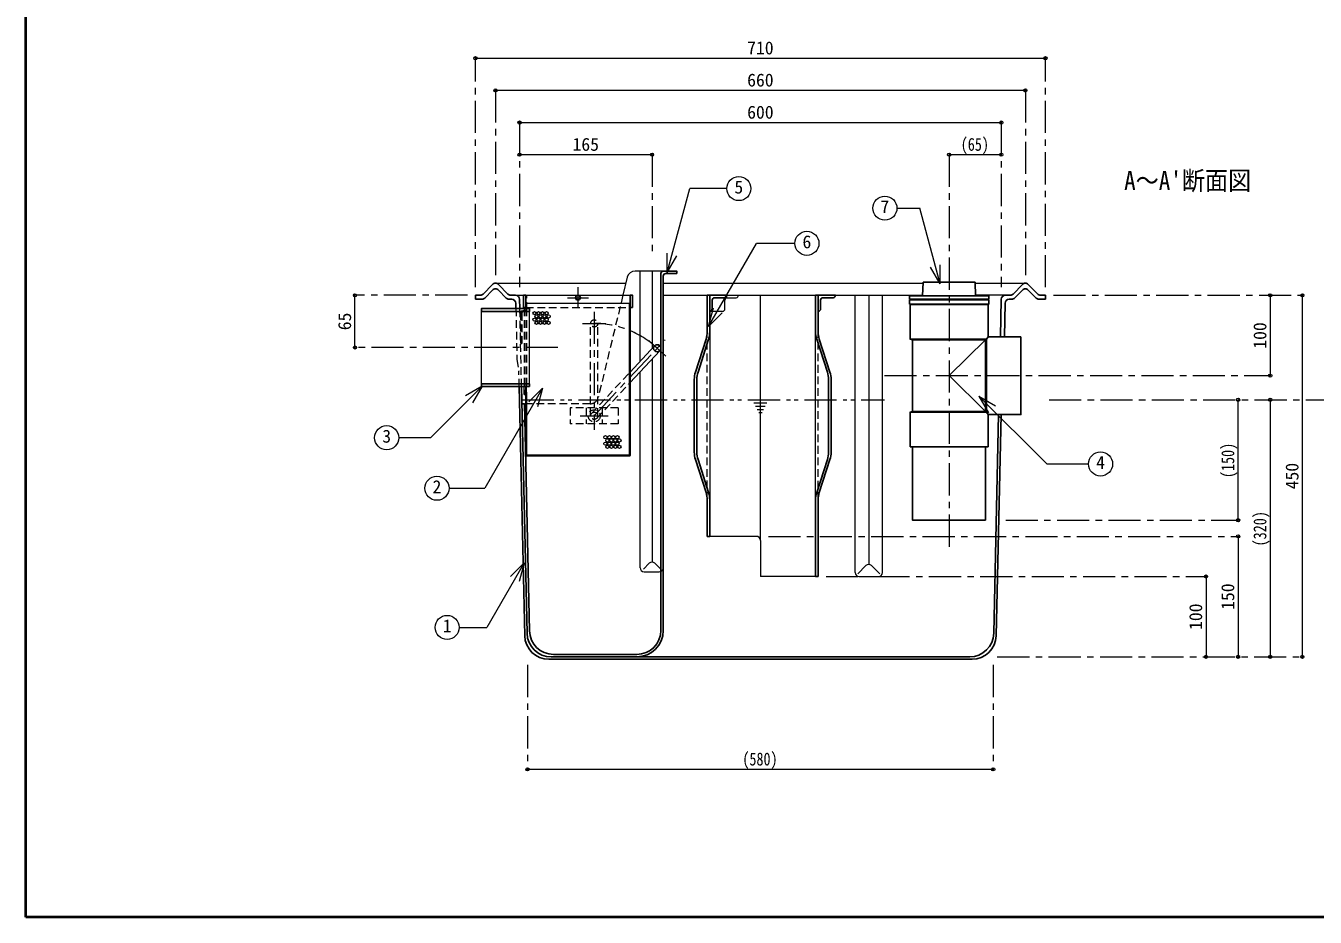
# Model space of a CAD drawing. Units: millimetres at full size, sheet at 1:8. Extents: x -1669 to 1571, y -1130 to 1118.
# Drawn here: x -1669 to -63, y -1130 to -20 of the extents above; entities that cross this region are included whole.
import ezdxf
from ezdxf.enums import TextEntityAlignment as Align

# ---------------------------------------------------------------- set-up
doc = ezdxf.new("R2010")
doc.units = ezdxf.units.MM
doc.header["$LTSCALE"] = 8
doc.header["$PDMODE"] = 32
doc.header["$PDSIZE"] = 4
for name, pattern in [('CHAIN1', [8, 5, -1, 1, -1]), ('DASHED1', [1.8, 1.2, -0.6]), ('DOUBLE_CHAIN1', [8.8, 5, -1, 0.6, -0.6, 0.6, -1])]:
    doc.linetypes.add(name, pattern=pattern)
doc.layers.add('0-0_ﾚｲﾔ1', color=4, linetype='Continuous', lineweight=9)
doc.styles.add('ＭＳ ゴシック', font='')
doc.styles.get('ＭＳ ゴシック').set_extended_font_data('MS Gothic')

msp = doc.modelspace()

# ---------------------------------------------------------------- linework, layer by layer
at = {"layer": '0-0_ﾚｲﾔ1', "color": 1, "lineweight": 40}
for p, q in [((-1668.552, -1129.782), (-1668.552, 1118.218)), ((1571.448, -1129.782), (-1668.552, -1129.782))]:
    msp.add_line(p, q, dxfattribs=at)
at = {"layer": '0-0_ﾚｲﾔ1'}
for p, q in [((-1108.552, -60.782), (-398.552, -60.782)), ((-423.552, -100.782), (-1083.552, -100.782)), ((-1053.552, -140.782), (-453.552, -140.782)), ((-888.552, -180.782), (-1053.552, -180.782)), ((-453.552, -180.782), (-518.552, -180.782)), ((-919.405, -333.426), (-924.825, -355.782)), ((-874.552, -325.782), (-909.687, -325.782)), ((-903.398, -438.001), (-903.398, -325.782)), ((-888.552, -325.782), (-888.552, -422.108)), ((-1083.552, -340.782), (-921.189, -340.782)), ((-874.552, -340.782), (-551.096, -340.782)), ((-486.008, -340.782), (-423.552, -340.782)), ((-1258.552, -420.782), (-1258.552, -355.782)), ((-1058.442, -355.782), (-1048.81, -355.782)), ((-874.552, -355.782), (-819.882, -355.782)), ((-753.552, -660.782), (-753.552, -355.782)), ((-660.061, -355.782), (-551.538, -355.782)), ((-635.552, -700.782), (-635.552, -355.782)), ((-618.552, -355.782), (-618.552, -690.782)), ((-601.552, -700.782), (-601.552, -355.782)), ((-448.662, -355.782), (-485.567, -355.782)), ((-118.552, -355.782), (-118.552, -455.782)), ((-78.552, -805.782), (-78.552, -355.782)), ((-473.052, -411.282), (-518.552, -455.782)), ((-888.552, -435.293), (-888.552, -687.782)), ((-903.398, -694.782), (-903.398, -451.186)), ((-518.552, -455.782), (-473.052, -500.282)), ((-1047.551, -490.782), (-1045.81, -490.782)), ((-158.552, -635.782), (-158.552, -485.782)), ((-118.552, -485.782), (-118.552, -805.782)), ((-158.552, -655.782), (-158.552, -805.782)), ((-899.331, -696.551), (-892.062, -689.221)), ((-877.552, -696.774), (-885.042, -689.221)), ((-898.398, -699.782), (-879.552, -699.782)), ((-632.345, -702.59), (-622.062, -692.221)), ((-630.552, -705.782), (-606.552, -705.782)), ((-604.759, -702.59), (-615.042, -692.221)), ((-198.552, -705.782), (-198.552, -805.782)), ((-463.552, -945.782), (-1043.552, -945.782))]:
    msp.add_line(p, q, dxfattribs=at)
at = {"layer": '0-0_ﾚｲﾔ1', "linetype": 'CHAIN1'}
for p, q in [((-1108.552, -345.782), (-1108.552, -60.782)), ((-398.552, -345.782), (-398.552, -60.782)), ((-1083.552, -100.782), (-1083.552, -330.782)), ((-423.552, -100.782), (-423.552, -330.782)), ((-1053.552, -140.782), (-1053.552, -345.782)), ((-453.552, -140.782), (-453.552, -345.782)), ((-888.552, -180.782), (-888.552, -300.782)), ((-518.552, -180.782), (-518.552, -670.782)), ((-980.81, -345.782), (-980.81, -371.782)), ((-1118.552, -355.782), (-1258.552, -355.782)), ((-993.81, -358.782), (-967.81, -358.782)), ((-388.552, -355.782), (-78.552, -355.782)), ((-960.552, -376.282), (-960.552, -523.282)), ((-975.052, -390.782), (-946.052, -390.782)), ((-960.552, -505.782), (-872.154, -411.145)), ((-871.456, -431.64), (-892.649, -411.844)), ((-1006.028, -420.782), (-1258.552, -420.782)), ((-599.052, -455.782), (-118.552, -455.782)), ((-394.052, -485.782), (21.448, -485.782)), ((-978.052, -505.782), (-943.052, -505.782)), ((-448.052, -635.782), (-158.552, -635.782)), ((-743.552, -655.782), (-158.552, -655.782)), ((-671.693, -705.782), (-198.552, -705.782)), ((-1043.552, -815.782), (-1043.552, -945.782)), ((-463.552, -815.782), (-463.552, -945.782)), ((-458.552, -805.782), (-78.552, -805.782))]:
    msp.add_line(p, q, dxfattribs=at)
at = {"layer": '0-0_ﾚｲﾔ1', "color": 7, "lineweight": 18}
for p, q in [((-869.564, -327.353), (-841.599, -222.984)), ((-795.457, -222.984), (-841.599, -222.984)), ((-583.527, -247.345), (-555.052, -247.345)), ((-529.77, -341.701), (-555.052, -247.345)), ((-869.564, -327.353), (-869.564, -303.353)), ((-818.215, -394.749), (-758.385, -291.121)), ((-710.665, -291.121), (-758.385, -291.121)), ((-869.564, -327.353), (-857.564, -306.569)), ((-529.77, -341.701), (-541.77, -320.916)), ((-529.77, -341.701), (-529.77, -317.701)), ((-1045.81, -355.782), (-915.81, -355.782)), ((-1044.81, -365.782), (-916.81, -365.782)), ((-798.336, -358.782), (-783.867, -358.782)), ((-797.769, -372.782), (-797.769, -361.782)), ((-795.336, -355.782), (-684.938, -355.782)), ((-1101.028, -465.782), (-1101.028, -375.782)), ((-1047.81, -372.282), (-1047.81, -370.782)), ((-1045.81, -372.282), (-1045.81, -370.782)), ((-1041.028, -465.782), (-1041.028, -375.782)), ((-818.215, -394.749), (-812.003, -371.566)), ((-818.215, -394.749), (-801.245, -377.778)), ((-800.769, -375.782), (-816.681, -375.782)), ((-816.681, -401.097), (-816.681, -610.467)), ((-684.938, -610.527), (-684.938, -401.036)), ((-915.81, -451.29), (-885.341, -418.67)), ((-915.81, -464.474), (-878.764, -424.813)), ((-1100.165, -468.774), (-1164.429, -533.037)), ((-1100.165, -468.774), (-1120.95, -480.774)), ((-1100.165, -468.774), (-1112.165, -489.558)), ((-1024.977, -471.378), (-1096.892, -595.94)), ((-1047.81, -474.282), (-1047.81, -469.282)), ((-1045.81, -474.282), (-1045.81, -469.282)), ((-1044.81, -476.282), (-1044.81, -469.282)), ((-1024.977, -471.378), (-1041.947, -488.349)), ((-1024.977, -471.378), (-1031.188, -494.56)), ((-481.345, -481.241), (-460.56, -493.241)), ((-481.345, -481.241), (-469.345, -502.026)), ((-1164.429, -533.037), (-1204.061, -533.037)), ((-1141.416, -595.94), (-1096.892, -595.94)), ((-758.552, -655.782), (-816.681, -655.782)), ((-753.552, -660.782), (-753.552, -705.782)), ((-1047.841, -688.82), (-1094.216, -769.145)), ((-1047.841, -688.82), (-1064.811, -705.79)), ((-1047.841, -688.82), (-1054.052, -712.002)), ((-684.938, -705.782), (-753.552, -705.782)), ((-1128.744, -769.145), (-1094.216, -769.145))]:
    msp.add_line(p, q, dxfattribs=at)
at = {"layer": '0-0_ﾚｲﾔ1', "color": 5, "lineweight": 25}
for p, q in [((-877.552, -328.782), (-877.552, -772.782)), ((-874.552, -331.782), (-874.552, -772.782)), ((-871.552, -328.782), (-857.552, -328.782)), ((-1098.87, -354.28), (-1087.125, -342.284)), ((-1096.912, -359.28), (-1087.125, -349.284)), ((-1068.234, -354.28), (-1079.98, -342.284)), ((-1079.98, -349.284), (-1070.193, -359.28)), ((-551.552, -356.282), (-551.052, -339.282)), ((-486.052, -339.282), (-551.052, -339.282)), ((-485.552, -356.282), (-486.052, -339.282)), ((-438.87, -354.28), (-427.125, -342.284)), ((-427.125, -349.284), (-436.912, -359.28)), ((-408.234, -354.28), (-419.98, -342.284)), ((-410.193, -359.28), (-419.98, -349.284)), ((-1102.443, -355.782), (-1108.552, -355.782)), ((-1108.552, -355.782), (-1108.552, -360.782)), ((-1100.485, -360.782), (-1108.552, -360.782)), ((-1063.332, -360.782), (-1066.62, -360.782)), ((-1064.662, -355.782), (-1058.442, -355.782)), ((-1058.334, -365.671), (-1058.187, -372.282)), ((-1053.186, -372.282), (-1053.444, -360.671)), ((-1048.81, -355.782), (-1045.81, -355.782)), ((-1048.81, -355.782), (-1048.81, -370.782)), ((-1045.81, -370.782), (-1045.81, -355.782)), ((-916.81, -365.782), (-915.81, -365.782)), ((-916.81, -554.282), (-916.81, -365.782)), ((-915.81, -554.782), (-915.81, -355.782)), ((-819.882, -401.097), (-819.882, -355.782)), ((-795.336, -355.782), (-819.882, -355.782)), ((-816.681, -355.782), (-816.681, -401.097)), ((-813.681, -361.782), (-813.681, -372.782)), ((-810.681, -358.782), (-798.336, -358.782)), ((-684.938, -401.036), (-684.938, -355.782)), ((-660.061, -355.782), (-684.938, -355.782)), ((-681.693, -401.036), (-681.693, -355.782)), ((-678.693, -361.782), (-678.693, -372.782)), ((-675.693, -358.782), (-663.061, -358.782)), ((-568.052, -356.282), (-568.052, -360.782)), ((-469.052, -356.282), (-568.052, -356.282)), ((-568.052, -360.782), (-469.052, -360.782)), ((-568.052, -361.282), (-469.052, -361.282)), ((-568.052, -366.782), (-568.052, -361.282)), ((-567.052, -410.282), (-567.052, -367.282)), ((-567.052, -367.282), (-470.052, -367.282)), ((-470.052, -407.282), (-470.052, -367.282)), ((-469.052, -356.282), (-469.052, -360.782)), ((-454.697, -407.282), (-453.661, -360.671)), ((-448.771, -365.671), (-449.695, -407.282)), ((-448.662, -355.782), (-442.443, -355.782)), ((-443.772, -360.782), (-440.485, -360.782)), ((-406.62, -360.782), (-398.552, -360.782)), ((-404.662, -355.782), (-398.552, -355.782)), ((-398.552, -355.782), (-398.552, -360.782)), ((-1041.028, -375.782), (-1101.028, -375.782)), ((-1048.81, -370.782), (-1045.81, -370.782)), ((-1041.028, -372.282), (-1041.028, -375.782)), ((-915.81, -370.782), (-912.81, -370.782)), ((-821.311, -410.244), (-834.462, -451.32)), ((-818.109, -410.244), (-831.26, -451.32)), ((-683.473, -410.296), (-670.178, -451.268)), ((-680.228, -410.296), (-666.933, -451.268)), ((-564.052, -411.282), (-564.052, -500.282)), ((-473.052, -411.282), (-472.052, -410.282)), ((-429.052, -407.282), (-470.052, -407.282)), ((-835.891, -460.467), (-835.891, -551.097)), ((-832.689, -460.467), (-832.689, -551.097)), ((-668.714, -460.527), (-668.714, -551.036)), ((-665.469, -460.527), (-665.469, -551.036)), ((-1041.028, -465.782), (-1101.028, -465.782)), ((-1101.028, -465.782), (-1101.028, -469.282)), ((-1041.028, -469.282), (-1101.028, -469.282)), ((-1047.138, -779.448), (-1054.031, -469.282)), ((-1044.204, -776.448), (-1051.03, -469.282)), ((-1047.81, -479.282), (-1047.81, -474.282)), ((-1045.81, -474.282), (-1047.81, -474.282)), ((-1045.81, -479.282), (-1047.81, -479.282)), ((-1045.81, -554.782), (-1045.81, -474.282)), ((-1044.81, -476.282), (-1045.81, -476.282)), ((-1044.81, -554.282), (-1044.81, -476.282)), ((-1041.028, -465.782), (-1041.028, -469.282)), ((-567.052, -501.282), (-472.052, -501.282)), ((-564.052, -500.282), (-473.052, -500.282)), ((-473.052, -500.282), (-472.052, -501.282)), ((-470.052, -504.282), (-472.052, -501.282)), ((-470.052, -504.282), (-470.052, -544.282)), ((-462.9, -776.448), (-456.852, -504.282)), ((-459.966, -779.448), (-453.851, -504.282)), ((-567.052, -544.282), (-470.052, -544.282)), ((-473.052, -544.282), (-473.052, -635.782)), ((-916.81, -555.782), (-1044.81, -555.782)), ((-917.31, -554.782), (-1044.31, -554.782)), ((-821.311, -601.32), (-834.462, -560.244)), ((-818.109, -601.32), (-831.26, -560.244)), ((-683.473, -601.268), (-670.178, -560.296)), ((-680.228, -601.268), (-666.933, -560.296)), ((-819.882, -610.467), (-819.882, -655.782)), ((-816.681, -610.467), (-816.681, -655.782)), ((-684.938, -705.782), (-684.938, -610.527)), ((-681.693, -610.527), (-681.693, -705.782)), ((-816.681, -655.782), (-819.882, -655.782)), ((-684.938, -705.782), (-681.693, -705.782)), ((-907.552, -802.782), (-1011.277, -802.782)), ((-1017.146, -808.782), (-489.959, -808.782)), ((-492.893, -805.782), (-1014.146, -805.782))]:
    msp.add_line(p, q, dxfattribs=at)
at = {"layer": '0-0_ﾚｲﾔ1', "linetype": 'DASHED1'}
for p, q in [((-1044.31, -373.896), (-1044.31, -355.782)), ((-924.825, -355.782), (-955.699, -483.138)), ((-1058.187, -372.282), (-1056.776, -435.782)), ((-1051.03, -469.282), (-1053.186, -372.282)), ((-1046.197, -374.383), (-1051.058, -375.512)), ((-1050.719, -377.768), (-1050.719, -415.782)), ((-1045.857, -375.844), (-1049.945, -376.794)), ((-1047.81, -372.282), (-1047.81, -469.282)), ((-1045.81, -370.782), (-915.81, -370.782)), ((-1045.81, -372.282), (-1045.81, -469.282)), ((-1044.81, -372.282), (-1044.81, -469.282)), ((-965.052, -505.782), (-965.052, -390.782)), ((-956.052, -505.782), (-956.052, -390.782)), ((-819.882, -610.467), (-819.882, -401.097)), ((-681.693, -610.527), (-681.693, -401.036)), ((-1056.776, -435.782), (-1054.455, -450.206)), ((-1054.031, -469.282), (-1054.455, -450.206)), ((-963.841, -502.71), (-915.81, -451.29)), ((-957.264, -508.854), (-915.81, -464.474)), ((-965.418, -490.782), (-1045.81, -490.782)), ((-930.552, -495.782), (-990.552, -495.782)), ((-990.552, -495.782), (-990.552, -515.782)), ((-970.552, -495.782), (-970.552, -515.782)), ((-950.552, -495.782), (-950.552, -515.782)), ((-930.552, -495.782), (-930.552, -515.782)), ((-930.552, -515.782), (-990.552, -515.782))]:
    msp.add_line(p, q, dxfattribs=at)
at = {"layer": '0-0_ﾚｲﾔ1', "linetype": 'DOUBLE_CHAIN1'}
for p, q in [((-1050.663, -485.782), (-599.052, -485.782)), ((-761.552, -489.782), (-745.552, -489.782)), ((-759.552, -493.782), (-747.552, -493.782)), ((-757.552, -497.782), (-749.552, -497.782)), ((-755.552, -501.782), (-751.552, -501.782))]:
    msp.add_line(p, q, dxfattribs=at)
at = {"layer": '0-0_ﾚｲﾔ1', "color": 5, "lineweight": 25}
for points in [[(-874.552, -325.782), (-857.552, -325.782), (-857.552, -328.782)], [(-915.81, -355.782), (-912.81, -355.782), (-912.81, -370.782)], [(-568.052, -366.782), (-469.052, -366.782), (-469.052, -361.282)], [(-1041.028, -372.282), (-1101.028, -372.282), (-1101.028, -375.782)], [(-564.052, -411.282), (-567.052, -410.282), (-472.052, -410.282)], [(-564.052, -411.282), (-473.052, -411.282), (-473.052, -500.282)], [(-470.052, -407.282), (-472.052, -410.282), (-472.052, -501.282)], [(-429.052, -407.282), (-429.052, -504.282), (-470.052, -504.282)], [(-1041.27, -773.448), (-1047.551, -490.782), (-1050.552, -490.782)], [(-564.052, -500.282), (-567.052, -501.282), (-567.052, -544.282)], [(-564.052, -544.282), (-564.052, -635.782), (-473.052, -635.782)]]:
    msp.add_lwpolyline(points, dxfattribs=at)
at = {"layer": '0-0_ﾚｲﾔ1', "color": 7, "lineweight": 18}
for points in [[(-1044.81, -372.282), (-1044.81, -365.782), (-1045.81, -365.782)], [(-481.345, -481.241), (-396.863, -565.723), (-344.913, -565.723)]]:
    msp.add_lwpolyline(points, dxfattribs=at)
at = {"layer": '0-0_ﾚｲﾔ1', "linetype": 'DASHED1'}
msp.add_lwpolyline([(-1052.219, -376.973), (-1052.219, -415.782), (-1050.719, -415.782)], dxfattribs=at)
at = {"layer": '0-0_ﾚｲﾔ1', "color": 7, "lineweight": 18}
for centre in [(-780.457, -222.984), (-598.527, -247.345), (-695.665, -291.121), (-1219.061, -533.037), (-329.913, -565.723), (-1156.416, -595.94), (-1143.744, -769.145)]:
    msp.add_circle(centre, 15, dxfattribs=at)
at = {"layer": '0-0_ﾚｲﾔ1', "color": 5, "lineweight": 25}
for centre, radius in [((-980.81, -358.782), 3), ((-882.052, -421.742), 4.5)]:
    msp.add_circle(centre, radius, dxfattribs=at)
at = {"layer": '0-0_ﾚｲﾔ1'}
for centre in [(-1034.957, -378.047), (-1034.957, -386.047), (-1032.457, -382.047), (-1029.957, -378.047), (-1029.957, -386.047), (-1027.457, -382.047), (-1024.957, -378.047), (-1024.957, -386.047), (-1022.457, -382.047), (-1019.957, -378.047), (-1019.957, -386.047), (-1017.457, -382.047), (-1032.457, -390.047), (-1027.457, -390.047), (-1022.457, -390.047), (-1017.457, -390.047), (-946.67, -532.421), (-946.67, -540.421), (-944.17, -536.421), (-944.17, -544.421), (-941.67, -532.421), (-941.67, -540.421), (-939.17, -536.421), (-939.17, -544.421), (-936.67, -532.421), (-936.67, -540.421), (-934.17, -536.421), (-934.17, -544.421), (-931.67, -532.421), (-931.67, -540.421), (-929.17, -536.421), (-929.17, -544.421)]:
    msp.add_circle(centre, 2, dxfattribs=at)
at = {"layer": '0-0_ﾚｲﾔ1', "linetype": 'DASHED1'}
for centre, radius in [((-960.552, -390.782), 4.5), ((-960.552, -505.782), 7.5), ((-960.552, -505.782), 4.5)]:
    msp.add_circle(centre, radius, dxfattribs=at)
at = {"layer": '0-0_ﾚｲﾔ1'}
for centre, radius, start, end in [((-909.687, -335.782), 10, 90, 166.37301), ((-888.552, -692.782), 5, 45.41268, 134.58732), ((-898.398, -694.782), 5, 180, 270), ((-879.552, -694.782), 5, 270, 293.57818), ((-630.552, -700.782), 5, 180, 270), ((-618.552, -695.782), 5, 45.41268, 134.58732), ((-606.552, -700.782), 5, 270, 0)]:
    msp.add_arc(centre, radius, start, end, dxfattribs=at)
at = {"layer": '0-0_ﾚｲﾔ1', "color": 5, "lineweight": 25}
for centre, radius, start, end in [((-874.552, -328.782), 3, 90, 180), ((-871.552, -331.782), 3, 90, 180), ((-1083.552, -345.782), 5, 44.3947, 135.6053), ((-1083.552, -352.782), 5, 44.3947, 135.6053), ((-423.552, -345.782), 5, 44.3947, 135.6053), ((-423.552, -352.782), 5, 44.3947, 135.6053), ((-1102.443, -350.782), 5, 270, 315.6053), ((-1100.485, -355.782), 5, 270, 315.6053), ((-1066.62, -355.782), 5, 224.3947, 270), ((-1064.662, -350.782), 5, 224.3947, 270), ((-1063.332, -365.782), 5, 1.27303, 90), ((-1058.442, -360.782), 5, 1.27303, 90), ((-810.681, -361.782), 3, 90, 180), ((-798.336, -355.782), 3, 270, 0), ((-675.693, -361.782), 3, 90, 180), ((-663.061, -355.782), 3, 270, 0), ((-448.662, -360.782), 5, 90, 178.72697), ((-443.772, -365.782), 5, 90, 178.72697), ((-442.443, -350.782), 5, 270, 315.6053), ((-440.485, -355.782), 5, 270, 315.6053), ((-406.62, -355.782), 5, 224.3947, 270), ((-404.662, -350.782), 5, 224.3947, 270), ((-816.681, -372.782), 3, 270, 0), ((-681.693, -372.782), 3, 270, 0), ((-849.882, -401.097), 30, 342.24679, 0), ((-846.681, -401.097), 30, 342.24679, 0), ((-654.938, -401.036), 30, 180, 197.97738), ((-651.693, -401.036), 30, 180, 197.97738), ((-805.891, -460.467), 30, 162.24679, 180), ((-802.689, -460.467), 30, 162.24679, 180), ((-698.714, -460.527), 30, 0, 17.97738), ((-695.469, -460.527), 30, 0, 17.97738), ((-1044.81, -554.782), 1, 180, 270), ((-1044.31, -554.282), 0.5, 180, 270), ((-917.31, -554.282), 0.5, 270, 0), ((-916.81, -554.782), 1, 270, 0), ((-805.891, -551.097), 30, 180, 197.75321), ((-802.689, -551.097), 30, 180, 197.75321), ((-698.714, -551.036), 30, 342.02262, 0), ((-695.469, -551.036), 30, 342.02262, 0), ((-849.882, -610.467), 30, 0, 17.75321), ((-846.681, -610.467), 30, 0, 17.75321), ((-654.938, -610.527), 30, 162.02262, 180), ((-651.693, -610.527), 30, 162.02262, 180), ((-1017.146, -778.782), 30, 181.27303, 270), ((-1014.211, -775.782), 30, 181.27303, 270), ((-1011.277, -772.782), 30, 181.27303, 270), ((-907.552, -772.782), 30, 270, 0), ((-907.552, -772.782), 33, 270, 0), ((-492.893, -775.782), 30, 270, 358.72697), ((-489.959, -778.782), 30, 270, 358.72697)]:
    msp.add_arc(centre, radius, start, end, dxfattribs=at)
at = {"layer": '0-0_ﾚｲﾔ1', "color": 7, "lineweight": 18}
for centre, radius, start, end in [((-794.769, -361.782), 3, 90, 180), ((-783.867, -355.782), 3, 270, 0), ((-800.769, -372.782), 3, 270, 0), ((-758.552, -660.782), 5, 0, 90)]:
    msp.add_arc(centre, radius, start, end, dxfattribs=at)
at = {"layer": '0-0_ﾚｲﾔ1', "linetype": 'DASHED1'}
for centre, radius, start, end in [((-1050.719, -376.973), 1.5, 103.07978, 180), ((-1049.719, -377.768), 1, 103.07978, 180), ((-1046.31, -373.896), 0.5, 283.07978, 0), ((-1046.31, -373.896), 2, 283.07978, 0), ((-965.418, -480.782), 10, 270, 346.37301), ((-879.552, -694.782), 5, 293.57818, 0)]:
    msp.add_arc(centre, radius, start, end, dxfattribs=at)
at = {"layer": '0-0_ﾚｲﾔ1', "linetype": 'CHAIN1'}
msp.add_arc((-960.552, -505.782), 115, 46.95217, 90, dxfattribs=at)
at = {"layer": '0-0_ﾚｲﾔ1', "color": 1}
for p in [(-1108.552, -60.782), (-398.552, -60.782), (-1083.552, -100.782), (-423.552, -100.782), (-1053.552, -140.782), (-453.552, -140.782), (-1053.552, -180.782), (-888.552, -180.782), (-518.552, -180.782), (-453.552, -180.782), (-1258.552, -355.782), (-118.552, -355.782), (-78.552, -355.782), (-1258.552, -420.782), (-118.552, -455.782), (-158.552, -485.782), (-118.552, -485.782), (-158.552, -635.782), (-158.552, -655.782), (-198.552, -705.782), (-198.552, -805.782), (-158.552, -805.782), (-118.552, -805.782), (-78.552, -805.782), (-1043.552, -945.782), (-463.552, -945.782)]:
    msp.add_point(p, dxfattribs=at)

# ---------------------------------------------------------------- texts
at = {"layer": '0-0_ﾚｲﾔ1', "color": 7, "style": 'ＭＳ ゴシック'}
for s, p in [('710', (-770.052, -60.782)), ('660', (-770.052, -100.782)), ('600', (-770.052, -140.782)), ('165', (-987.552, -180.782)), ('5', (-785.957, -233.984)), ('7', (-604.027, -258.345)), ('6', (-701.165, -302.121)), ('3', (-1224.561, -544.037)), ('4', (-335.413, -576.723)), ('2', (-1161.916, -606.94)), ('1', (-1149.244, -780.145))]:
    msp.add_text(s, height=16.13, dxfattribs=at).set_placement(p, align=Align.BOTTOM_LEFT)
for s, height, width, p in [('(65)', 16.13, 0.8, (-504.052, -180.782)), ("A～A'断面図", 23.46, 0.9, (-300.552, -231.782)), ('(580)', 16.13, 0.8, (-776.052, -945.782))]:
    msp.add_text(s, height=height, dxfattribs=dict(at, width=width)).set_placement(p, align=Align.BOTTOM_LEFT)
for s, p in [('65', (-1258.552, -399.282)), ('100', (-118.552, -422.282)), ('450', (-78.552, -597.282)), ('150', (-158.552, -747.282)), ('100', (-198.552, -772.282))]:
    msp.add_text(s, height=16.13, rotation=90, dxfattribs=at).set_placement(p, align=Align.BOTTOM_LEFT)
at = {"layer": '0-0_ﾚｲﾔ1', "color": 7, "style": 'ＭＳ ゴシック', "width": 0.8}
for s, p in [('(150)', (-158.552, -583.282)), ('(320)', (-118.552, -668.282))]:
    msp.add_text(s, height=16.13, rotation=90, dxfattribs=at).set_placement(p, align=Align.BOTTOM_LEFT)

doc.saveas('drawing.dxf')
